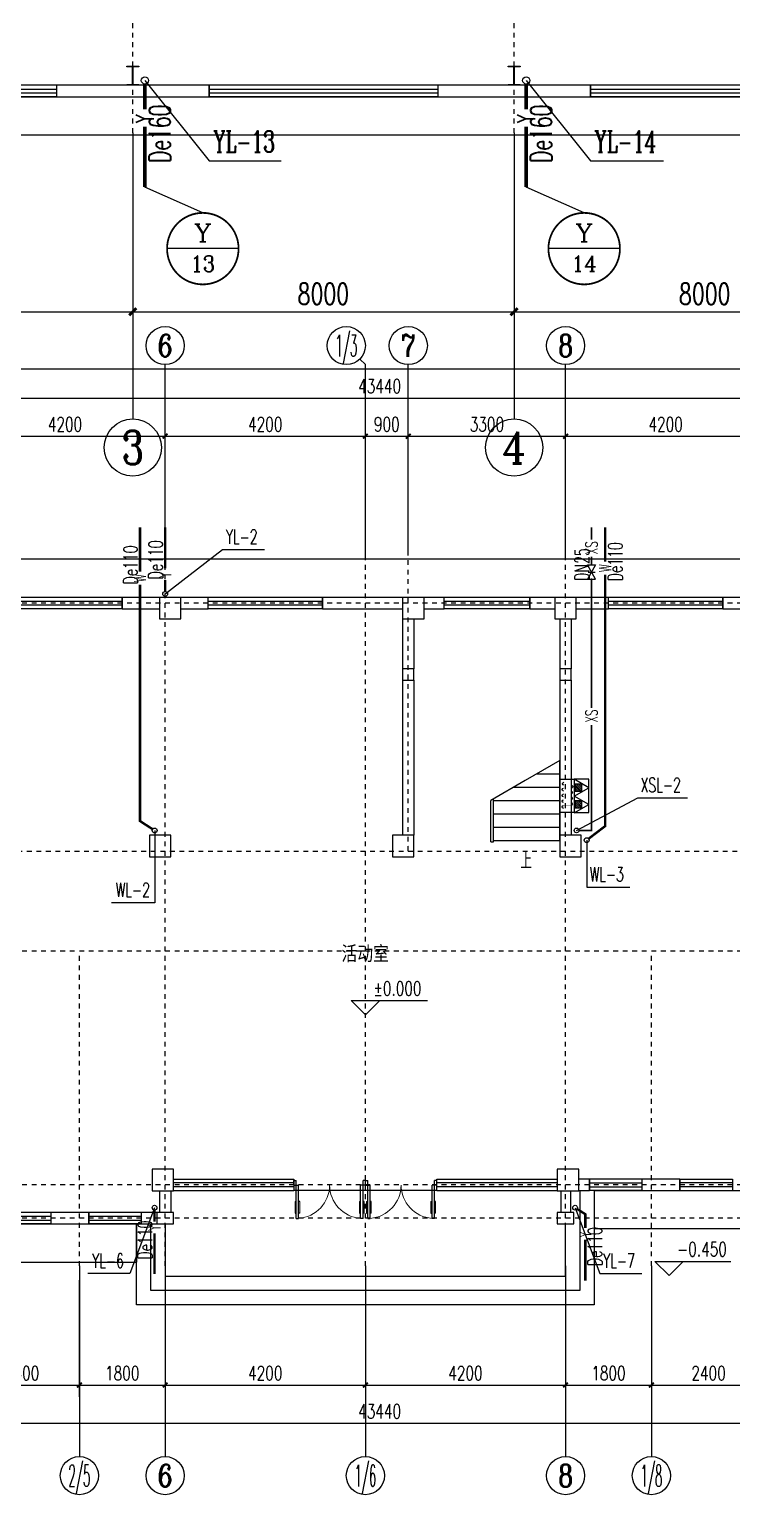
# Model space of a CAD drawing. Header units: millimetres. Extents: x 418357 to 841680, y 53918 to 109839.
# Drawn here: x 418378.69 to 418393.42, y 55085.4 to 55116.13 of the extents above; entities that cross this region are included whole.
import ezdxf
from ezdxf.enums import TextEntityAlignment as Align

# ---------------------------------------------------------------- set-up
doc = ezdxf.new("R2010")
doc.units = ezdxf.units.MM
doc.linetypes.add('DOTE', pattern=[2.42, 2, -0.2, 0.02, -0.2])
for name, color, linetype in [('0 - 梁柱', 3, 'Continuous'), ('AXIS', 171, 'Continuous'), ('AXIS_TEXT', 7, 'Continuous'), ('COLUMN', 9, 'Continuous'), ('DIM_ELEV', 171, 'Continuous'), ('DIM_SYMB', 171, 'Continuous'), ('DIM_污水', 3, 'Continuous'), ('DIM_消防', 3, 'Continuous'), ('DIM_雨水', 3, 'Continuous'), ('DOTE', 8, 'DOTE'), ('GROUND', 150, 'Continuous'), ('JZ__灭火器', 6, 'Continuous'), ('PIPE-污水', 6, 'Continuous'), ('PIPE-消防', 1, 'Continuous'), ('PIPE-雨水', 4, 'Continuous'), ('PUB_TEXT', 7, 'Continuous'), ('S_WALL', 9, 'Continuous'), ('STAIR', 3, 'Continuous'), ('TEXT_污水', 7, 'Continuous'), ('TEXT_消防', 7, 'Continuous'), ('TEXT_雨水', 7, 'Continuous'), ('TWT_TEXT', 7, 'Continuous'), ('VALVE_消防', 7, 'Continuous'), ('VPIPE-污水', 2, 'Continuous'), ('VPIPE-消防', 1, 'Continuous'), ('VPIPE-雨水', 4, 'Continuous'), ('WALL', 9, 'Continuous'), ('WALL-PARAPET', 6, 'Continuous'), ('WINDOW', 8, 'Continuous')]:
    doc.layers.add(name, color=color, linetype=linetype)
doc.styles.add('_TCH_AXIS', font='COMPLEX', dxfattribs={"bigfont": 'GBCBIG'})
doc.styles.add('_TCH_DIM', font='SIMPLEX', dxfattribs={"bigfont": 'GBCBIG'})
doc.styles.add('_TCH_DIM_T3', font='SIMPLEX', dxfattribs={"width": 0.705882, "bigfont": 'GBCBIG'})
doc.styles.add('_TWT_CIRCLE', font='COMPLEX', dxfattribs={"width": 1.1, "height": 3, "bigfont": 'HZTXT'})
doc.styles.add('_TWT_PIPEDN', font='SIMPLEX', dxfattribs={"width": 0.8, "height": 3, "bigfont": 'HZTXT'})
doc.styles.add('_TWT_PIPETEXT', font='COMPLEX', dxfattribs={"width": 0.8, "height": 2.5, "bigfont": 'HZTXT'})
doc.styles.add('_TWT_SERIAL', font='COMPLEX', dxfattribs={"width": 0.8, "height": 3, "bigfont": 'HZTXT'})
doc.styles.add('COMPLEX', font='COMPLEX')
doc.styles.add('宋体', font='', dxfattribs={"width": 0.8})
doc.styles.get('宋体').set_extended_font_data('SimSun')
doc.dimstyles.new('_TCH_ARCH&&100', dxfattribs={"dimtxt": 297.5, "dimasz": 100, "dimexe": 250, "dimexo": 300, "dimgap": 100, "dimtad": 1, "dimdec": 0, "dimzin": 0, "dimdsep": 46, "dimtxsty": '_TCH_DIM_T3', "dimblk": 'ARCHTICK', "dimcen": 0.09, "dimclrt": 7, "dimazin": 2, "dimtfac": 1, "dimtdec": 0, "dimtix": 1, "dimtmove": 2, "dimatfit": 3, "dimfxl": 0, "dimtolj": 1, "dimtzin": 0, "dimarcsym": 0})
doc.dimstyles.new('_TCH_ARCH&&150', dxfattribs={"dimtxt": 446.25, "dimasz": 150, "dimexe": 375, "dimexo": 450, "dimgap": 150, "dimtad": 1, "dimdec": 0, "dimzin": 0, "dimdsep": 46, "dimtxsty": '_TCH_DIM_T3', "dimblk": 'ARCHTICK', "dimcen": 0.09, "dimclrt": 7, "dimazin": 2, "dimtfac": 1, "dimtdec": 0, "dimtix": 1, "dimtmove": 2, "dimatfit": 3, "dimfxl": 0, "dimtolj": 1, "dimtzin": 0, "dimarcsym": 0})

# ---------------------------------------------------------------- blocks, each defined once
blk = doc.blocks.new('消防软管卷盘')
blk.add_lwpolyline([(4963954, 151899), (4963954, 150312), (4964641, 150312), (4964641, 151899)], close=True)
for points, const_width in [([(4964134, 151704), (4964482, 151704)], 1), ([(4964134, 151566), (4964482, 151566)], 1), ([(4964134, 151428), (4964482, 151428)], 1), ([(4964134, 151290), (4964482, 151290)], 1), ([(4964134, 151152), (4964482, 151152)], 1), ([(4964134, 151014), (4964482, 151014)], 0.1), ([(4964134, 150876), (4964482, 150876)], 1), ([(4964134, 150738), (4964482, 150738)], 1), ([(4964150, 150600), (4964499, 150600)], 1), ([(4964150, 150462), (4964499, 150462)], 1)]:
    blk.add_lwpolyline(points, dxfattribs=dict(const_width=const_width))
for centre, start, end in [((4964134, 151636), 90, 270), ((4964134, 151360), 90, 270), ((4964482, 151498), 270, 90), ((4964482, 151222), 270, 90), ((4964134, 151084), 90, 270), ((4964134, 150808), 90, 270), ((4964150, 150532), 90, 270), ((4964482, 150946), 270, 90), ((4964499, 150670), 270, 90)]:
    blk.add_arc(centre, 69, start, end)
blk = doc.blocks.new('手提式干粉灭火器')
h = blk.add_hatch()
h.set_pattern_fill('ANSI31', color=256, scale=225.365854, style=0)
h.set_pattern_definition([(45, (276289.086, 185586.136), (-19.9197154, 19.9197154), [])])
h.paths.add_polyline_path([(72, 158), (-72, 158), (-72, 19), (72, 19)])
for points in [[(0, 303), (-175, 0), (175, 0)], [(-72, 19), (72, 19), (72, 158), (-72, 158)]]:
    blk.add_lwpolyline(points, close=True)
blk = doc.blocks.new('92623')
blk.add_lwpolyline([(8910066, 83014), (8909273, 83014), (8909273, 82670), (8910066, 82670)], close=True)
at = {"xscale": -0.5, "yscale": 0.5, "zscale": 0.5, "rotation": 89.99999999998747}
blk.add_blockref('消防软管卷盘', (8985223, 2565334), dxfattribs=at)
at = {"layer": 'JZ__灭火器', "xscale": 1.141071624, "yscale": 1.141071624, "zscale": 1.141071624, "rotation": 180}
for p in [(8909466, 83014), (8909863, 83014)]:
    blk.add_blockref('手提式干粉灭火器', p, dxfattribs=at)
blk = doc.blocks.new('$TCHSYS$WIN2D')
for p, q in [((-0.5, 0.5), (0.5, 0.5)), ((-0.5, 0.5), (-0.5, -0.5)), ((0.5, 0.5), (0.5, -0.5)), ((0.5, 0.1667), (-0.5, 0.1667)), ((0.5, -0.1667), (-0.5, -0.1667)), ((-0.5, -0.5), (0.5, -0.5))]:
    blk.add_line(p, q)
blk = doc.blocks.new('_FZHK')
at = {"lineweight": -2}
blk.add_lwpolyline([(-0.5, -0.5), (0.5, -0.5), (0.5, 0.5), (-0.5, 0.5)], close=True, dxfattribs=at)
blk = doc.blocks.new('$WINLIB2D$00000001')
at = {"color": 0}
for points in [[(-0.5, 0.5), (-0.5, -0.5)], [(-0.5, 0.5), (0.5, 0.5)], [(0.5, -0.5), (0.5, 0.5)], [(0.5, 0.167), (-0.5, 0.167)], [(0.5, -0.167), (-0.5, -0.167)], [(-0.5, -0.5), (0.5, -0.5)]]:
    blk.add_lwpolyline(points, dxfattribs=at)
blk = doc.blocks.new('$DorLib2D$00000011')
for p, q in [((-0.467, 0.471), (-0.467, -0.062)), ((-0.467, 0.471), (-0.433, 0.471)), ((-0.433, 0.471), (-0.433, 0.004)), ((0.433, 0.471), (0.433, 0.004)), ((0.467, 0.471), (0.433, 0.471)), ((0.467, 0.471), (0.467, -0.062)), ((-0.483, 0.396), (-0.467, 0.396)), ((-0.483, 0.235), (-0.467, 0.235)), ((-0.417, 0.396), (-0.433, 0.396)), ((-0.417, 0.235), (-0.433, 0.235)), ((0.417, 0.396), (0.433, 0.396)), ((0.417, 0.235), (0.433, 0.235)), ((0.483, 0.396), (0.467, 0.396)), ((0.483, 0.235), (0.467, 0.235)), ((-0.5, 0.004), (-0.433, 0.004)), ((-0.5, 0.004), (-0.5, -0.062)), ((0.5, 0.004), (0.433, 0.004)), ((0.5, 0.004), (0.5, -0.062)), ((-0.5, -0.062), (-0.467, -0.062)), ((0.5, -0.062), (0.467, -0.062))]:
    blk.add_line(p, q)
at = {"lineweight": 13}
for p, q in [((-0.483, 0.396), (-0.483, 0.235)), ((-0.417, 0.396), (-0.417, 0.235)), ((0.417, 0.396), (0.417, 0.235)), ((0.483, 0.396), (0.483, 0.235))]:
    blk.add_line(p, q, dxfattribs=at)
for centre, start, end in [((-0.467, 0.004), 0, 85.904), ((0.467, 0.004), 94.096, 180)]:
    blk.add_arc(centre, 0.467, start, end, dxfattribs=at)
blk = doc.blocks.new('_AXISO')
blk.add_circle((0, 0), 0.5)
at = {"layer": 'AXIS_TEXT', "style": 'COMPLEX', "width": 1.041667}
blk.add_attdef('A', text='', height=0.56, dxfattribs=at).set_placement((-0.25, -0.28), (0.25, -0.28), align=Align.FIT)
blk = doc.blocks.new('_ArchTick')
at = {"color": 0, "linetype": 'ByBlock', "const_width": 0.4}
blk.add_lwpolyline([(-0.5, -0.5), (0.5, 0.5)], dxfattribs=at)
blk = doc.blocks.new('*D160')
at = {"layer": 'AXIS', "color": 0, "lineweight": -2}
for p, q in [((429486, 57945), (429486, 54695)), ((472926, 57945), (472926, 54695)), ((429486, 54945), (472926, 54945))]:
    blk.add_line(p, q, dxfattribs=at)
at = {"layer": 'Defpoints', "color": 0, "lineweight": -2}
for p in [(429486, 58245), (472926, 58245), (472926, 54945)]:
    blk.add_point(p, dxfattribs=at)
at = {"layer": 'AXIS', "color": 0, "lineweight": -2, "xscale": 100, "yscale": 100, "zscale": 100, "rotation": 180}
blk.add_blockref('_ArchTick', (429486, 54945), dxfattribs=at)
at = {"layer": 'AXIS', "color": 0, "lineweight": -2, "xscale": 100, "yscale": 100, "zscale": 100}
blk.add_blockref('_ArchTick', (472926, 54945), dxfattribs=at)
at = {"layer": 'AXIS', "color": 7, "insert": (451206, 55194), "char_height": 297.5, "attachment_point": 5, "style": '_TCH_DIM_T3'}
blk.add_mtext('\\A1;43440', dxfattribs=at)
blk = doc.blocks.new('*D166')
at = {"layer": 'AXIS', "color": 0, "lineweight": -2}
for p, q in [((442506, 57945), (442506, 55495)), ((444906, 57945), (444906, 55495)), ((442506, 55745), (444906, 55745))]:
    blk.add_line(p, q, dxfattribs=at)
at = {"layer": 'Defpoints', "color": 0, "lineweight": -2}
for p in [(442506, 58245), (444906, 58245), (444906, 55745)]:
    blk.add_point(p, dxfattribs=at)
at = {"layer": 'AXIS', "color": 0, "lineweight": -2, "xscale": 100, "yscale": 100, "zscale": 100, "rotation": 180}
blk.add_blockref('_ArchTick', (442506, 55745), dxfattribs=at)
at = {"layer": 'AXIS', "color": 0, "lineweight": -2, "xscale": 100, "yscale": 100, "zscale": 100}
blk.add_blockref('_ArchTick', (444906, 55745), dxfattribs=at)
at = {"layer": 'AXIS', "color": 7, "insert": (443706, 55994), "char_height": 297.5, "attachment_point": 5, "style": '_TCH_DIM_T3'}
blk.add_mtext('\\A1;2400', dxfattribs=at)
blk = doc.blocks.new('*D167')
at = {"layer": 'AXIS', "color": 0, "lineweight": -2}
for p, q in [((444906, 57945), (444906, 55495)), ((446706, 57945), (446706, 55495)), ((444906, 55745), (446706, 55745))]:
    blk.add_line(p, q, dxfattribs=at)
at = {"layer": 'Defpoints', "color": 0, "lineweight": -2}
for p in [(444906, 58245), (446706, 58245), (446706, 55745)]:
    blk.add_point(p, dxfattribs=at)
at = {"layer": 'AXIS', "color": 0, "lineweight": -2, "xscale": 100, "yscale": 100, "zscale": 100, "rotation": 180}
blk.add_blockref('_ArchTick', (444906, 55745), dxfattribs=at)
at = {"layer": 'AXIS', "color": 0, "lineweight": -2, "xscale": 100, "yscale": 100, "zscale": 100}
blk.add_blockref('_ArchTick', (446706, 55745), dxfattribs=at)
at = {"layer": 'AXIS', "color": 7, "insert": (445806, 55994), "char_height": 297.5, "attachment_point": 5, "style": '_TCH_DIM_T3'}
blk.add_mtext('\\A1;1800', dxfattribs=at)
blk = doc.blocks.new('*D168')
at = {"layer": 'AXIS', "color": 0, "lineweight": -2}
for p, q in [((446706, 57945), (446706, 55495)), ((450906, 57945), (450906, 55495)), ((446706, 55745), (450906, 55745))]:
    blk.add_line(p, q, dxfattribs=at)
at = {"layer": 'Defpoints', "color": 0, "lineweight": -2}
for p in [(446706, 58245), (450906, 58245), (450906, 55745)]:
    blk.add_point(p, dxfattribs=at)
at = {"layer": 'AXIS', "color": 0, "lineweight": -2, "xscale": 100, "yscale": 100, "zscale": 100, "rotation": 180}
blk.add_blockref('_ArchTick', (446706, 55745), dxfattribs=at)
at = {"layer": 'AXIS', "color": 0, "lineweight": -2, "xscale": 100, "yscale": 100, "zscale": 100}
blk.add_blockref('_ArchTick', (450906, 55745), dxfattribs=at)
at = {"layer": 'AXIS', "color": 7, "insert": (448806, 55994), "char_height": 297.5, "attachment_point": 5, "style": '_TCH_DIM_T3'}
blk.add_mtext('\\A1;4200', dxfattribs=at)
blk = doc.blocks.new('*D169')
at = {"layer": 'AXIS', "color": 0, "lineweight": -2}
for p, q in [((450906, 57945), (450906, 55495)), ((455106, 57945), (455106, 55495)), ((450906, 55745), (455106, 55745))]:
    blk.add_line(p, q, dxfattribs=at)
at = {"layer": 'Defpoints', "color": 0, "lineweight": -2}
for p in [(450906, 58245), (455106, 58245), (455106, 55745)]:
    blk.add_point(p, dxfattribs=at)
at = {"layer": 'AXIS', "color": 0, "lineweight": -2, "xscale": 100, "yscale": 100, "zscale": 100, "rotation": 180}
blk.add_blockref('_ArchTick', (450906, 55745), dxfattribs=at)
at = {"layer": 'AXIS', "color": 0, "lineweight": -2, "xscale": 100, "yscale": 100, "zscale": 100}
blk.add_blockref('_ArchTick', (455106, 55745), dxfattribs=at)
at = {"layer": 'AXIS', "color": 7, "insert": (453006, 55994), "char_height": 297.5, "attachment_point": 5, "style": '_TCH_DIM_T3'}
blk.add_mtext('\\A1;4200', dxfattribs=at)
blk = doc.blocks.new('*D170')
at = {"layer": 'AXIS', "color": 0, "lineweight": -2}
for p, q in [((455106, 57945), (455106, 55495)), ((456906, 57945), (456906, 55495)), ((455106, 55745), (456906, 55745))]:
    blk.add_line(p, q, dxfattribs=at)
at = {"layer": 'Defpoints', "color": 0, "lineweight": -2}
for p in [(455106, 58245), (456906, 58245), (456906, 55745)]:
    blk.add_point(p, dxfattribs=at)
at = {"layer": 'AXIS', "color": 0, "lineweight": -2, "xscale": 100, "yscale": 100, "zscale": 100, "rotation": 180}
blk.add_blockref('_ArchTick', (455106, 55745), dxfattribs=at)
at = {"layer": 'AXIS', "color": 0, "lineweight": -2, "xscale": 100, "yscale": 100, "zscale": 100}
blk.add_blockref('_ArchTick', (456906, 55745), dxfattribs=at)
at = {"layer": 'AXIS', "color": 7, "insert": (456006, 55994), "char_height": 297.5, "attachment_point": 5, "style": '_TCH_DIM_T3'}
blk.add_mtext('\\A1;1800', dxfattribs=at)
blk = doc.blocks.new('*D171')
at = {"layer": 'AXIS', "color": 0, "lineweight": -2}
for p, q in [((456906, 57945), (456906, 55495)), ((459306, 57945), (459306, 55495)), ((456906, 55745), (459306, 55745))]:
    blk.add_line(p, q, dxfattribs=at)
at = {"layer": 'Defpoints', "color": 0, "lineweight": -2}
for p in [(456906, 58245), (459306, 58245), (459306, 55745)]:
    blk.add_point(p, dxfattribs=at)
at = {"layer": 'AXIS', "color": 0, "lineweight": -2, "xscale": 100, "yscale": 100, "zscale": 100, "rotation": 180}
blk.add_blockref('_ArchTick', (456906, 55745), dxfattribs=at)
at = {"layer": 'AXIS', "color": 0, "lineweight": -2, "xscale": 100, "yscale": 100, "zscale": 100}
blk.add_blockref('_ArchTick', (459306, 55745), dxfattribs=at)
at = {"layer": 'AXIS', "color": 7, "insert": (458106, 55994), "char_height": 297.5, "attachment_point": 5, "style": '_TCH_DIM_T3'}
blk.add_mtext('\\A1;2400', dxfattribs=at)
blk = doc.blocks.new('*D177')
at = {"layer": 'AXIS', "color": 0, "lineweight": -2}
for p, q in [((429486, 73445), (429486, 76695)), ((472926, 73445), (472926, 76695)), ((429486, 76445), (472926, 76445))]:
    blk.add_line(p, q, dxfattribs=at)
at = {"layer": 'Defpoints', "color": 0, "lineweight": -2}
for p in [(472926, 76445), (429486, 73145), (472926, 73145)]:
    blk.add_point(p, dxfattribs=at)
at = {"layer": 'AXIS', "color": 0, "lineweight": -2, "xscale": 100, "yscale": 100, "zscale": 100, "rotation": 180}
blk.add_blockref('_ArchTick', (429486, 76445), dxfattribs=at)
at = {"layer": 'AXIS', "color": 0, "lineweight": -2, "xscale": 100, "yscale": 100, "zscale": 100}
blk.add_blockref('_ArchTick', (472926, 76445), dxfattribs=at)
at = {"layer": 'AXIS', "color": 7, "insert": (451206, 76694), "char_height": 297.5, "attachment_point": 5, "style": '_TCH_DIM_T3'}
blk.add_mtext('\\A1;43440', dxfattribs=at)
blk = doc.blocks.new('*D183')
at = {"layer": 'AXIS', "color": 0, "lineweight": -2}
for p, q in [((442506, 73445), (442506, 75895)), ((442506, 75645), (446706, 75645)), ((446706, 73445), (446706, 75895))]:
    blk.add_line(p, q, dxfattribs=at)
at = {"layer": 'Defpoints', "color": 0, "lineweight": -2}
for p in [(446706, 75645), (442506, 73145), (446706, 73145)]:
    blk.add_point(p, dxfattribs=at)
at = {"layer": 'AXIS', "color": 0, "lineweight": -2, "xscale": 100, "yscale": 100, "zscale": 100, "rotation": 180}
blk.add_blockref('_ArchTick', (442506, 75645), dxfattribs=at)
at = {"layer": 'AXIS', "color": 0, "lineweight": -2, "xscale": 100, "yscale": 100, "zscale": 100}
blk.add_blockref('_ArchTick', (446706, 75645), dxfattribs=at)
at = {"layer": 'AXIS', "color": 7, "insert": (444606, 75894), "char_height": 297.5, "attachment_point": 5, "style": '_TCH_DIM_T3'}
blk.add_mtext('\\A1;4200', dxfattribs=at)
blk = doc.blocks.new('*D184')
at = {"layer": 'AXIS', "color": 0, "lineweight": -2}
for p, q in [((446706, 73445), (446706, 75895)), ((446706, 75645), (450906, 75645)), ((450906, 73445), (450906, 75895))]:
    blk.add_line(p, q, dxfattribs=at)
at = {"layer": 'Defpoints', "color": 0, "lineweight": -2}
for p in [(450906, 75645), (446706, 73145), (450906, 73145)]:
    blk.add_point(p, dxfattribs=at)
at = {"layer": 'AXIS', "color": 0, "lineweight": -2, "xscale": 100, "yscale": 100, "zscale": 100, "rotation": 180}
blk.add_blockref('_ArchTick', (446706, 75645), dxfattribs=at)
at = {"layer": 'AXIS', "color": 0, "lineweight": -2, "xscale": 100, "yscale": 100, "zscale": 100}
blk.add_blockref('_ArchTick', (450906, 75645), dxfattribs=at)
at = {"layer": 'AXIS', "color": 7, "insert": (448806, 75894), "char_height": 297.5, "attachment_point": 5, "style": '_TCH_DIM_T3'}
blk.add_mtext('\\A1;4200', dxfattribs=at)
blk = doc.blocks.new('*D185')
at = {"layer": 'AXIS', "color": 0, "lineweight": -2}
for p, q in [((450906, 73445), (450906, 75895)), ((450906, 75645), (451806, 75645)), ((451806, 73445), (451806, 75895))]:
    blk.add_line(p, q, dxfattribs=at)
at = {"layer": 'Defpoints', "color": 0, "lineweight": -2}
for p in [(451806, 75645), (450906, 73145), (451806, 73145)]:
    blk.add_point(p, dxfattribs=at)
at = {"layer": 'AXIS', "color": 0, "lineweight": -2, "xscale": 100, "yscale": 100, "zscale": 100, "rotation": 180}
blk.add_blockref('_ArchTick', (450906, 75645), dxfattribs=at)
at = {"layer": 'AXIS', "color": 0, "lineweight": -2, "xscale": 100, "yscale": 100, "zscale": 100}
blk.add_blockref('_ArchTick', (451806, 75645), dxfattribs=at)
at = {"layer": 'AXIS', "color": 7, "insert": (451356, 75894), "char_height": 297.5, "attachment_point": 5, "style": '_TCH_DIM_T3'}
blk.add_mtext('\\A1;900', dxfattribs=at)
blk = doc.blocks.new('*D186')
at = {"layer": 'AXIS', "color": 0, "lineweight": -2}
for p, q in [((451806, 73445), (451806, 75895)), ((451806, 75645), (455106, 75645)), ((455106, 73445), (455106, 75895))]:
    blk.add_line(p, q, dxfattribs=at)
at = {"layer": 'Defpoints', "color": 0, "lineweight": -2}
for p in [(455106, 75645), (451806, 73145), (455106, 73145)]:
    blk.add_point(p, dxfattribs=at)
at = {"layer": 'AXIS', "color": 0, "lineweight": -2, "xscale": 100, "yscale": 100, "zscale": 100, "rotation": 180}
blk.add_blockref('_ArchTick', (451806, 75645), dxfattribs=at)
at = {"layer": 'AXIS', "color": 0, "lineweight": -2, "xscale": 100, "yscale": 100, "zscale": 100}
blk.add_blockref('_ArchTick', (455106, 75645), dxfattribs=at)
at = {"layer": 'AXIS', "color": 7, "insert": (453456, 75894), "char_height": 297.5, "attachment_point": 5, "style": '_TCH_DIM_T3'}
blk.add_mtext('\\A1;3300', dxfattribs=at)
blk = doc.blocks.new('*D187')
at = {"layer": 'AXIS', "color": 0, "lineweight": -2}
for p, q in [((455106, 73445), (455106, 75895)), ((455106, 75645), (459306, 75645)), ((459306, 73445), (459306, 75895))]:
    blk.add_line(p, q, dxfattribs=at)
at = {"layer": 'Defpoints', "color": 0, "lineweight": -2}
for p in [(459306, 75645), (455106, 73145), (459306, 73145)]:
    blk.add_point(p, dxfattribs=at)
at = {"layer": 'AXIS', "color": 0, "lineweight": -2, "xscale": 100, "yscale": 100, "zscale": 100, "rotation": 180}
blk.add_blockref('_ArchTick', (455106, 75645), dxfattribs=at)
at = {"layer": 'AXIS', "color": 0, "lineweight": -2, "xscale": 100, "yscale": 100, "zscale": 100}
blk.add_blockref('_ArchTick', (459306, 75645), dxfattribs=at)
at = {"layer": 'AXIS', "color": 7, "insert": (457206, 75894), "char_height": 297.5, "attachment_point": 5, "style": '_TCH_DIM_T3'}
blk.add_mtext('\\A1;4200', dxfattribs=at)
blk = doc.blocks.new('$VALVE$00000296')
for points in [[(-125, 72), (-125, -72), (125, 72), (125, -72), (-125, 72)], [(0, 60), (0, -64)]]:
    blk.add_lwpolyline(points)
for p in [(-125, 0), (125, 0)]:
    blk.add_point(p)
blk = doc.blocks.new('A$C670E4FA6')
at = {"layer": '0 - 梁柱'}
h = blk.add_hatch(color=256, dxfattribs=at)
h.paths.add_polyline_path([(125, 0), (0, 0), (0, 12), (120, 12), (120, 200), (125, 200)])
h.paths.add_polyline_path([(250, 0), (125, 0), (125, 200), (130, 200), (130, 12), (250, 12)])
h.paths.add_polyline_path([(250, 388), (130, 388), (130, 200), (125, 200), (125, 400), (250, 400)])
h.paths.add_polyline_path([(125, 200), (120, 200), (120, 388), (0, 388), (0, 400), (125, 400)])
blk.add_lwpolyline([(0, 400), (0, 388), (120, 388), (120, 12), (0, 12), (0, 0), (250, 0), (250, 12), (130, 12), (130, 388), (250, 388), (250, 400)], close=True, dxfattribs=at)
blk = doc.blocks.new('*D250')
at = {"layer": 'AXIS', "color": 0, "lineweight": -2}
for p, q in [((438794, 64147), (438794, 59272)), ((511274, 64147), (511274, 59272)), ((438794, 59647), (511274, 59647))]:
    blk.add_line(p, q, dxfattribs=at)
at = {"layer": 'Defpoints', "color": 0, "lineweight": -2}
for p in [(438794, 64597), (511274, 64597), (511274, 59647)]:
    blk.add_point(p, dxfattribs=at)
at = {"layer": 'AXIS', "color": 0, "lineweight": -2, "xscale": 150, "yscale": 150, "zscale": 150, "rotation": 180}
blk.add_blockref('_ArchTick', (438794, 59647), dxfattribs=at)
at = {"layer": 'AXIS', "color": 0, "lineweight": -2, "xscale": 150, "yscale": 150, "zscale": 150}
blk.add_blockref('_ArchTick', (511274, 59647), dxfattribs=at)
at = {"layer": 'AXIS', "color": 7, "insert": (475034, 60020), "char_height": 446.2, "attachment_point": 5, "style": '_TCH_DIM_T3'}
blk.add_mtext('\\A1;72480', dxfattribs=at)
blk = doc.blocks.new('*D253')
at = {"layer": 'AXIS', "color": 0, "lineweight": -2}
for p, q in [((447034, 64147), (447034, 60472)), ((455034, 64147), (455034, 60472)), ((447034, 60847), (455034, 60847))]:
    blk.add_line(p, q, dxfattribs=at)
at = {"layer": 'Defpoints', "color": 0, "lineweight": -2}
for p in [(447034, 64597), (455034, 64597), (455034, 60847)]:
    blk.add_point(p, dxfattribs=at)
at = {"layer": 'AXIS', "color": 0, "lineweight": -2, "xscale": 150, "yscale": 150, "zscale": 150, "rotation": 180}
blk.add_blockref('_ArchTick', (447034, 60847), dxfattribs=at)
at = {"layer": 'AXIS', "color": 0, "lineweight": -2, "xscale": 150, "yscale": 150, "zscale": 150}
blk.add_blockref('_ArchTick', (455034, 60847), dxfattribs=at)
at = {"layer": 'AXIS', "color": 7, "insert": (451034, 61220), "char_height": 446.2, "attachment_point": 5, "style": '_TCH_DIM_T3'}
blk.add_mtext('\\A1;8000', dxfattribs=at)
blk = doc.blocks.new('*D254')
at = {"layer": 'AXIS', "color": 0, "lineweight": -2}
for p, q in [((455034, 64147), (455034, 60472)), ((463034, 64147), (463034, 60472)), ((455034, 60847), (463034, 60847))]:
    blk.add_line(p, q, dxfattribs=at)
at = {"layer": 'Defpoints', "color": 0, "lineweight": -2}
for p in [(455034, 64597), (463034, 64597), (463034, 60847)]:
    blk.add_point(p, dxfattribs=at)
at = {"layer": 'AXIS', "color": 0, "lineweight": -2, "xscale": 150, "yscale": 150, "zscale": 150, "rotation": 180}
blk.add_blockref('_ArchTick', (455034, 60847), dxfattribs=at)
at = {"layer": 'AXIS', "color": 0, "lineweight": -2, "xscale": 150, "yscale": 150, "zscale": 150}
blk.add_blockref('_ArchTick', (463034, 60847), dxfattribs=at)
at = {"layer": 'AXIS', "color": 7, "insert": (459034, 61220), "char_height": 446.2, "attachment_point": 5, "style": '_TCH_DIM_T3'}
blk.add_mtext('\\A1;8000', dxfattribs=at)
blk = doc.blocks.new('*D255')
at = {"layer": 'AXIS', "color": 0, "lineweight": -2}
for p, q in [((463034, 64147), (463034, 60472)), ((471034, 64147), (471034, 60472)), ((463034, 60847), (471034, 60847))]:
    blk.add_line(p, q, dxfattribs=at)
at = {"layer": 'Defpoints', "color": 0, "lineweight": -2}
for p in [(463034, 64597), (471034, 64597), (471034, 60847)]:
    blk.add_point(p, dxfattribs=at)
at = {"layer": 'AXIS', "color": 0, "lineweight": -2, "xscale": 150, "yscale": 150, "zscale": 150, "rotation": 180}
blk.add_blockref('_ArchTick', (463034, 60847), dxfattribs=at)
at = {"layer": 'AXIS', "color": 0, "lineweight": -2, "xscale": 150, "yscale": 150, "zscale": 150}
blk.add_blockref('_ArchTick', (471034, 60847), dxfattribs=at)
at = {"layer": 'AXIS', "color": 7, "insert": (467034, 61220), "char_height": 446.2, "attachment_point": 5, "style": '_TCH_DIM_T3'}
blk.add_mtext('\\A1;8000', dxfattribs=at)
blk = doc.blocks.new('23253')
at = {"layer": 'PIPE-污水', "linetype": 'Continuous', "lineweight": -2}
for points in [[(446179.2, 67572.4), (446165.7, 67551.4), (446154.2, 67558.7)], [(446179.2, 67572.4), (446154.2, 67572.4), (446154.2, 67558.7)], [(455935.2, 67465.9), (455950.4, 67446), (455960.2, 67453.5)], [(455935.2, 67465.9), (455960.2, 67465.9), (455960.2, 67453.5)]]:
    blk.add_hatch(color=256, dxfattribs=at).paths.add_polyline_path(points)
at = {"layer": 'PIPE-消防', "linetype": 'Continuous', "lineweight": -2}
for points in [[(455650.7, 67375.9), (455650.7, 67358.4), (455668.2, 67358.4)], [(455650.7, 67375.9), (455668.2, 67375.9), (455668.2, 67358.4)]]:
    blk.add_hatch(color=256, dxfattribs=at).paths.add_polyline_path(points)
at = {"layer": 'PIPE-雨水', "linetype": 'Continuous', "lineweight": -2}
for points in [[(455520.7, 59327.4), (455534.2, 59348.5), (455545.7, 59341.1)], [(455520.7, 59327.4), (455545.7, 59327.4), (455545.7, 59341.1)]]:
    blk.add_hatch(color=256, dxfattribs=at).paths.add_polyline_path(points)
at = {"layer": 'AXIS', "lineweight": -2}
for p, q in [((446706.5, 73144.8), (446706.5, 77144.8)), ((450789.3, 77261.9), (450906.5, 77144.8)), ((450906.5, 73144.8), (450906.5, 77144.8)), ((451806.5, 73144.8), (451806.5, 77144.8)), ((455106.5, 73144.8), (455106.5, 77144.8)), ((444906.5, 58244.8), (444906.5, 54244.8)), ((446706.5, 58244.8), (446706.5, 54244.8)), ((450906.5, 58244.8), (450906.5, 54244.8)), ((455106.5, 58244.8), (455106.5, 54244.8)), ((456906.5, 58244.8), (456906.5, 54244.8))]:
    blk.add_line(p, q, dxfattribs=at)
at = {"layer": 'DIM_ELEV', "lineweight": -2}
for p, q in [((450906.5, 63506.6), (450606.5, 63806.6)), ((450606.5, 63806.6), (452206.5, 63806.6)), ((450906.5, 63506.6), (451206.5, 63806.6)), ((457276.2, 58038.9), (456976.2, 58338.9)), ((456976.2, 58338.9), (458576.2, 58338.9)), ((457276.2, 58038.9), (457576.2, 58338.9))]:
    blk.add_line(p, q, dxfattribs=at)
at = {"layer": 'DIM_SYMB', "color": 8}
blk.add_lwpolyline([(454261.5, 67024.8, 0, 0, 0), (454261.5, 67984.8, 80, 0, 0), (454261.5, 68284.8, 0, 0, 0)], format="xyseb", dxfattribs=at)
at = {"layer": 'DIM_污水', "lineweight": -2}
for p, q in [((446486.5, 67374.8), (446486.5, 65860.4)), ((455549.2, 67171.8), (455549.2, 66187.9)), ((455549.2, 66187.9), (456453.8, 66187.9)), ((446486.5, 65860.4), (445582, 65860.4))]:
    blk.add_line(p, q, dxfattribs=at)
at = {"layer": 'DIM_消防', "lineweight": -2}
for p, q in [((455336.2, 67375.9), (456623.2, 68059.9)), ((456623.2, 68059.9), (457664.2, 68059.9))]:
    blk.add_line(p, q, dxfattribs=at)
at = {"layer": 'DIM_雨水', "lineweight": -2}
for p, q in [((446706.5, 72335.8), (447911.5, 73267.3)), ((447911.5, 73267.3), (448791.1, 73267.3)), ((446484.7, 59464.3), (445964, 58082.3)), ((455306.3, 59464.3), (455827, 58082.3)), ((445964, 58082.3), (445084.4, 58082.3)), ((455827, 58082.3), (456706.6, 58082.3))]:
    blk.add_line(p, q, dxfattribs=at)
at = {"layer": 'DOTE'}
for p, q in [((446706.5, 58244.8), (446706.5, 73144.8)), ((450906.5, 58244.8), (450906.5, 73144.8)), ((451806.5, 66944.8), (451806.5, 73144.8)), ((455106.5, 58244.8), (455106.5, 73144.8)), ((473806.5, 72144.8), (428606.5, 72144.8)), ((428606.5, 66944.8), (473806.5, 66944.8)), ((473806.5, 64844.8), (428606.5, 64844.8)), ((444906.5, 58244.8), (444906.5, 64844.8)), ((456906.5, 58244.8), (456906.5, 64844.8)), ((473806.5, 59944.8), (428606.5, 59944.8)), ((473806.5, 59244.8), (428606.5, 59244.8))]:
    blk.add_line(p, q, dxfattribs=at)
at = {"layer": 'GROUND', "color": 8, "lineweight": -2}
for p, q in [((473726.5, 73064.8), (428686.5, 73064.8)), ((446586.5, 72264.8), (438426.5, 72264.8)), ((451686.5, 72264.8), (447036.5, 72264.8)), ((454881.5, 72264.8), (452136.5, 72264.8)), ((463281.5, 72264.8), (455331.5, 72264.8)), ((455706.5, 59824.8), (463281.5, 59824.8)), ((455706.5, 59824.8), (455706.5, 59024.8)), ((434226.5, 59124.8), (446106.5, 59124.8)), ((446106.5, 59124.8), (446106.5, 58324.8)), ((455706.5, 59024.8), (466786.5, 59024.8)), ((428986.5, 58324.8), (446106.5, 58324.8))]:
    blk.add_line(p, q, dxfattribs=at)
at = {"layer": 'PIPE-污水', "linetype": 'Continuous', "lineweight": -2, "const_width": 50}
for points in [[(446179.2, 72800.7), (446179.2, 73729.9)], [(455935.2, 73010.2), (455935.2, 73729.9)], [(446179.2, 67572.4), (446179.2, 72533.1)], [(455935.2, 67465.9), (455935.2, 72742.6)], [(446444.4, 67401.8), (446179.2, 67572.4)], [(455589, 67202.1), (455935.2, 67465.9)]]:
    blk.add_lwpolyline(points, dxfattribs=at)
at = {"layer": 'PIPE-消防', "linetype": 'Continuous', "lineweight": -2, "const_width": 35}
for points in [[(455650.7, 73475.4), (455650.7, 73729.9)], [(455650.7, 72944.9), (455650.7, 73116.4)], [(455650.7, 69946.9), (455650.7, 72644.9)], [(455650.7, 67375.9), (455650.7, 69587.9)], [(455386.2, 67375.9), (455650.7, 67375.9)]]:
    blk.add_lwpolyline(points, dxfattribs=at)
at = {"layer": 'PIPE-雨水', "linetype": 'Continuous', "lineweight": -2, "const_width": 50}
for points in [[(446706.5, 72870.8), (446706.5, 73729.9)], [(446706.5, 72385.8), (446706.5, 72626)], [(446484.7, 59414.3), (446484.7, 59174.1)], [(455348.4, 59437.4), (455520.7, 59327.4)], [(455520.7, 59327.4), (455520.7, 59037.2)], [(446484.7, 58929.3), (446484.7, 58070.2)], [(455520.7, 58792.4), (455520.7, 57933.3)]]:
    blk.add_lwpolyline(points, dxfattribs=at)
at = {"layer": 'STAIR', "color": 8, "lineweight": -2}
for p, q in [((454986.5, 68843.3), (454261.6, 68424.8)), ((454986.5, 67164.8), (454986.5, 68843.3)), ((454504, 68564.8), (454986.5, 68564.8)), ((454261.4, 68424.7), (453536.5, 68006.2)), ((454019, 68284.8), (454986.5, 68284.8)), ((454261.6, 68424.7), (454261.4, 68424.8)), ((454261.4, 68424.8), (454261.4, 68424.7)), ((454261.6, 68424.8), (454261.6, 68424.7)), ((453536.5, 67164.8), (453536.5, 68006.2)), ((453536.5, 67134.8), (453536.5, 68006.2)), ((453596.5, 67134.8), (453596.5, 68040.8)), ((453596.5, 68004.8), (454986.5, 68004.8)), ((453596.5, 67724.8), (454986.5, 67724.8)), ((453596.5, 67444.8), (454986.5, 67444.8)), ((453536.5, 67134.8), (453596.5, 67134.8)), ((453596.5, 67164.8), (454986.5, 67164.8))]:
    blk.add_line(p, q, dxfattribs=at)
at = {"layer": 'STAIR', "color": 8}
for p, q in [((455706.5, 59824.8), (455706.5, 57424.8)), ((446106.5, 57424.8), (446106.5, 59124.8)), ((446106.5, 59124.8), (446706.5, 59124.8)), ((446706.5, 59124.8), (446706.5, 58024.8)), ((455106.5, 58024.8), (455106.5, 59124.8)), ((446706.5, 58024.8), (455106.5, 58024.8)), ((455706.5, 57424.8), (446106.5, 57424.8))]:
    blk.add_line(p, q, dxfattribs=at)
blk.add_lwpolyline([(455406.5, 59824.8), (455406.5, 57724.8), (446406.5, 57724.8), (446406.5, 59124.8)], dxfattribs=at)
at = {"layer": 'VPIPE-污水', "linetype": 'Continuous', "lineweight": -2}
for centre in [(446486.5, 67374.8), (455549.2, 67171.8)]:
    blk.add_circle(centre, 50, dxfattribs=at)
at = {"layer": 'VPIPE-消防', "linetype": 'Continuous', "lineweight": -2}
blk.add_circle((455336.2, 67375.9), 50, dxfattribs=at)
at = {"layer": 'VPIPE-雨水', "linetype": 'Continuous', "lineweight": -2}
for centre in [(446706.5, 72335.8), (446484.7, 59464.3), (455306.3, 59464.3)]:
    blk.add_circle(centre, 50, dxfattribs=at)
at = {"layer": 'WALL', "lineweight": -2}
for p, q in [((446586.5, 72264.8), (445806.5, 72264.8)), ((445806.5, 72264.8), (445806.5, 72024.8)), ((447606.5, 72264.8), (447036.5, 72264.8)), ((447606.5, 72024.8), (447606.5, 72264.8)), ((451686.5, 72264.8), (450006.5, 72264.8)), ((450006.5, 72264.8), (450006.5, 72024.8)), ((452556.5, 72264.8), (452136.5, 72264.8)), ((452556.5, 72024.8), (452556.5, 72264.8)), ((454881.5, 72264.8), (454356.5, 72264.8)), ((454356.5, 72264.8), (454356.5, 72024.8)), ((456006.5, 72264.8), (455331.5, 72264.8)), ((456006.5, 72024.8), (456006.5, 72264.8)), ((460206.5, 72264.8), (458406.5, 72264.8)), ((458406.5, 72264.8), (458406.5, 72024.8)), ((445806.5, 72024.8), (446586.5, 72024.8)), ((447036.5, 72024.8), (447606.5, 72024.8)), ((450006.5, 72024.8), (451686.5, 72024.8)), ((452136.5, 72024.8), (452556.5, 72024.8)), ((454356.5, 72024.8), (454881.5, 72024.8)), ((455331.5, 72024.8), (456006.5, 72024.8)), ((458406.5, 72024.8), (460206.5, 72024.8)), ((451686.5, 71814.8), (451686.5, 70764.8)), ((451926.5, 71814.8), (451926.5, 70764.8)), ((454986.5, 71814.8), (454986.5, 70764.8)), ((455226.5, 71814.8), (455226.5, 70764.8)), ((451686.5, 70524.8), (451686.5, 67274.8)), ((451926.5, 70524.8), (451926.5, 67274.8)), ((454986.5, 70524.8), (454986.5, 67274.8)), ((455226.5, 70524.8), (455226.5, 67274.8)), ((451806.5, 67192.4), (451806.5, 67192.4)), ((451806.5, 67068.6), (451806.5, 67068.6)), ((451806.5, 66944.8), (451806.5, 66944.8)), ((455606.5, 60064.8), (455381.5, 60064.8)), ((455606.5, 59824.8), (455606.5, 60064.8)), ((457506.5, 60064.8), (456706.5, 60064.8)), ((456706.5, 60064.8), (456706.5, 59824.8)), ((457506.5, 59824.8), (457506.5, 60064.8)), ((446586.5, 59819.8), (446586.5, 59364.8)), ((446826.5, 59819.8), (446826.5, 59364.8)), ((455006.5, 59819.8), (455006.5, 59364.8)), ((455206.5, 59819.8), (455206.5, 59364.8)), ((455381.5, 59824.8), (455606.5, 59824.8)), ((456706.5, 59824.8), (457506.5, 59824.8)), ((445106.5, 59364.8), (444306.5, 59364.8)), ((444306.5, 59364.8), (444306.5, 59124.8)), ((445106.5, 59124.8), (445106.5, 59364.8)), ((446531.5, 59364.8), (446206.5, 59364.8)), ((446206.5, 59364.8), (446206.5, 59124.8)), ((444306.5, 59124.8), (445106.5, 59124.8)), ((446206.5, 59124.8), (446531.5, 59124.8))]:
    blk.add_line(p, q, dxfattribs=at)
at = {"layer": 'WINDOW', "lineweight": -2}
for p, q in [((450906.5, 59824.8), (449406.5, 59824.8)), ((452406.5, 59824.8), (450906.5, 59824.8))]:
    blk.add_line(p, q, dxfattribs=at)
at = {"xscale": 0.882, "yscale": 0.882, "zscale": 0.882, "rotation": 90}
blk.add_blockref('92623', (528507.5, -7790226.8), dxfattribs=at)
at = {"layer": 'AXIS'}
ref = blk.add_blockref('_AXISO', (446706.5, 77544.8), dxfattribs=dict(at, xscale=800, yscale=800, zscale=800))
ref.add_attrib('A', '6', dxfattribs={"layer": 'AXIS_TEXT', "height": 465.9, "style": '_TCH_AXIS'}).set_placement((446551.2, 77311.8), (446861.8, 77311.8), align=Align.FIT)
ref = blk.add_blockref('_AXISO', (450506.5, 77544.8), dxfattribs=dict(at, xscale=800, yscale=800, zscale=800))
ref.add_attrib('A', '1/3', dxfattribs={"layer": 'AXIS_TEXT', "height": 452.55, "style": '_TCH_AXIS', "width": 0.411765}).set_placement((450280.2, 77318.5), (450732.8, 77318.5), align=Align.FIT)
ref = blk.add_blockref('_AXISO', (451806.5, 77544.8), dxfattribs=dict(at, xscale=800, yscale=800, zscale=800))
ref.add_attrib('A', '7', dxfattribs={"layer": 'AXIS_TEXT', "height": 465.9, "style": '_TCH_AXIS'}).set_placement((451651.2, 77311.8), (451961.8, 77311.8), align=Align.FIT)
ref = blk.add_blockref('_AXISO', (455106.5, 77544.8), dxfattribs=dict(at, xscale=800, yscale=800, zscale=800))
ref.add_attrib('A', '8', dxfattribs={"layer": 'AXIS_TEXT', "height": 465.9, "style": '_TCH_AXIS'}).set_placement((454951.2, 77311.8), (455261.8, 77311.8), align=Align.FIT)
ref = blk.add_blockref('_AXISO', (444906.5, 53844.8), dxfattribs=dict(at, xscale=800, yscale=800, zscale=800))
ref.add_attrib('A', '2/5', dxfattribs={"layer": 'AXIS_TEXT', "height": 452.55, "style": '_TCH_AXIS', "width": 0.375}).set_placement((444680.2, 53618.5), (445132.8, 53618.5), align=Align.FIT)
ref = blk.add_blockref('_AXISO', (446706.5, 53844.8), dxfattribs=dict(at, xscale=800, yscale=800, zscale=800))
ref.add_attrib('A', '6', dxfattribs={"layer": 'AXIS_TEXT', "height": 465.9, "style": '_TCH_AXIS'}).set_placement((446551.2, 53611.8), (446861.8, 53611.8), align=Align.FIT)
ref = blk.add_blockref('_AXISO', (450906.5, 53844.8), dxfattribs=dict(at, xscale=800, yscale=800, zscale=800))
ref.add_attrib('A', '1/6', dxfattribs={"layer": 'AXIS_TEXT', "height": 452.55, "style": '_TCH_AXIS', "width": 0.411765}).set_placement((450680.2, 53618.5), (451132.8, 53618.5), align=Align.FIT)
ref = blk.add_blockref('_AXISO', (455106.5, 53844.8), dxfattribs=dict(at, xscale=800, yscale=800, zscale=800))
ref.add_attrib('A', '8', dxfattribs={"layer": 'AXIS_TEXT', "height": 465.9, "style": '_TCH_AXIS'}).set_placement((454951.2, 53611.8), (455261.8, 53611.8), align=Align.FIT)
ref = blk.add_blockref('_AXISO', (456906.5, 53844.8), dxfattribs=dict(at, xscale=800, yscale=800, zscale=800))
ref.add_attrib('A', '1/8', dxfattribs={"layer": 'AXIS_TEXT', "height": 452.55, "style": '_TCH_AXIS', "width": 0.411765}).set_placement((456680.2, 53618.5), (457132.8, 53618.5), align=Align.FIT)
at = {"layer": 'COLUMN'}
for p, xscale, yscale, zscale, rotation in [((446811.5, 72039.8), 450, 450, 450, 180), ((451911.5, 72039.8), 450, 450, 450, 180), ((455106.5, 72039.8), 450, 450, 450, 180), ((451806.5, 70644.8), 240, 240, 240, 180), ((455106.5, 70644.8), 240, 240, 240, 180), ((446601.5, 67049.8), 450, 450, 450, 180), ((451701.5, 67049.8), 450, 450, 450, 270), ((455211.5, 67049.8), 450, 450, 450, 180), ((446656.5, 60044.8), 450, 450, 450, 180), ((455156.5, 60044.8), 450, 450, 450, 180), ((446706.5, 59244.8), 350, 240, 240, 180), ((455106.5, 59244.8), 350, 240, 240, 180)]:
    blk.add_blockref('_FZHK', p, dxfattribs=dict(at, xscale=xscale, yscale=yscale, zscale=zscale, rotation=rotation))
at = {"layer": 'VALVE_消防', "lineweight": -2, "xscale": 1.2, "yscale": 1.2, "zscale": 1.2, "rotation": 90}
blk.add_blockref('$VALVE$00000296', (455650.7, 72794.9), dxfattribs=at)
at = {"layer": 'WINDOW', "yscale": -240}
for p, xscale, zscale, rotation in [((444606.5, 72144.8), -2400, -2400, 4.168816632087861e-12), ((448806.5, 72144.8), -2400, -2400, 1.307864041439329e-12), ((453456.5, 72144.8), -1800, -1800, 3.031866641518658e-12), ((457206.5, 72144.8), -2400, -2400, 359.999999999998), ((456156.5, 59944.8), 1100, 1100, 180), ((458056.5, 59944.8), -1100, -1100, 180), ((443756.5, 59244.8), 1100, 1100, 180.0000000000018), ((445656.5, 59244.8), 1100, 1100, 180.0000000000018)]:
    blk.add_blockref('$TCHSYS$WIN2D', p, dxfattribs=dict(at, xscale=xscale, zscale=zscale, rotation=rotation))
at = {"layer": 'WINDOW', "lineweight": -2, "rotation": 179.9999999999996}
for name, p, xscale, yscale, zscale in [('$WINLIB2D$00000001', (448144, 59944.8), -2525.000019381754, 240, -2525.000019381754), ('$DorLib2D$00000011', (450156.5, 59944.8), -1500, 1500, -1500), ('$DorLib2D$00000011', (451656.5, 59944.8), 1500, 1500, 1500), ('$WINLIB2D$00000001', (453669, 59944.8), -2524.99999999837, 240, -2524.99999999837)]:
    blk.add_blockref(name, p, dxfattribs=dict(at, xscale=xscale, yscale=yscale, zscale=zscale))
at = {"layer": 'PUB_TEXT', "color": 8, "lineweight": -2, "style": '_TCH_DIM'}
blk.add_text('上', height=337.6, dxfattribs=at).set_placement((454157.2, 66569.8))
at = {"layer": 'PUB_TEXT', "lineweight": -2}
for s, height, style, width, p in [('活动室', 303.8, '宋体', 0.8, (450405.6, 64644.8)), ('%%P0.000', 297.5, '_TCH_DIM', 0.705882, (451076.5, 63911.6)), ('-0.450', 297.5, '_TCH_DIM', 0.705882, (457446.2, 58443.9))]:
    blk.add_text(s, height=height, dxfattribs=dict(at, style=style, width=width)).set_placement(p)
at = {"layer": 'TEXT_污水', "linetype": 'Continuous', "lineweight": -2, "style": '_TWT_PIPEDN', "width": 0.64}
for p in [(446129.2, 72537.8), (456297.7, 72605.3)]:
    blk.add_text('De110', height=300, rotation=90, dxfattribs=at).set_placement(p)
at = {"layer": 'TEXT_污水', "lineweight": -2, "style": '_TWT_PIPETEXT', "width": 0.64}
for p in [(456060.2, 72792.6), (446304.2, 72583.1)]:
    blk.add_text('W', height=250, rotation=90, dxfattribs=at).set_placement(p)
at = {"layer": 'TEXT_消防', "linetype": 'Continuous', "lineweight": -2, "style": '_TWT_PIPEDN', "width": 0.64}
blk.add_text('DN25', height=300, rotation=90, dxfattribs=at).set_placement((455600.7, 72612.9))
at = {"layer": 'TEXT_消防', "lineweight": -2, "style": '_TWT_PIPETEXT', "width": 0.64}
for p in [(455775.7, 73166.4), (455775.7, 69637.9)]:
    blk.add_text('XS', height=250, rotation=90, dxfattribs=at).set_placement(p)
at = {"layer": 'TEXT_雨水', "linetype": 'Continuous', "lineweight": -2, "style": '_TWT_PIPEDN', "width": 0.64}
for p in [(446656.5, 72644.3), (446434.7, 58378.7), (455870.7, 58241.8)]:
    blk.add_text('De110', height=300, rotation=90, dxfattribs=at).set_placement(p)
at = {"layer": 'TEXT_雨水', "lineweight": -2, "style": '_TWT_PIPETEXT', "width": 0.64}
for p in [(446831.5, 72676), (446609.7, 58979.3), (455645.7, 58842.4)]:
    blk.add_text('Y', height=250, rotation=90, dxfattribs=at).set_placement(p)
at = {"layer": 'TWT_TEXT', "lineweight": -2, "style": '_TWT_SERIAL', "width": 0.64}
for s, p in [('YL-2', (447978.8, 73387.3)), ('XSL-2', (456678.2, 68179.9)), ('WL-3', (455614, 66307.9)), ('WL-2', (445672, 65980.4)), ('YL-6', (445174.4, 58202.3)), ('YL-7', (455894.3, 58202.3))]:
    blk.add_text(s, height=300, dxfattribs=at).set_placement(p)
at = {"layer": 'AXIS'}
for p1, p2, distance, picture, middle in [((429486.5, 73144.8), (472926.5, 73144.8), 3300, '*D177', (451206.5, 76693.5)), ((442506.5, 73144.8), (446706.5, 73144.8), 2500, '*D183', (444606.5, 75893.5)), ((446706.5, 73144.8), (450906.5, 73144.8), 2500, '*D184', (448806.5, 75893.5)), ((450906.5, 73144.8), (451806.5, 73144.8), 2500, '*D185', (451356.5, 75893.5)), ((451806.5, 73144.8), (455106.5, 73144.8), 2500, '*D186', (453456.5, 75893.5)), ((455106.5, 73144.8), (459306.5, 73144.8), 2500, '*D187', (457206.5, 75893.5)), ((429486.5, 58244.8), (472926.5, 58244.8), -3300, '*D160', (451206.5, 55193.5)), ((442506.5, 58244.8), (444906.5, 58244.8), -2500, '*D166', (443706.5, 55993.5)), ((444906.5, 58244.8), (446706.5, 58244.8), -2500, '*D167', (445806.5, 55993.5)), ((446706.5, 58244.8), (450906.5, 58244.8), -2500, '*D168', (448806.5, 55993.5)), ((450906.5, 58244.8), (455106.5, 58244.8), -2500, '*D169', (453006.5, 55993.5)), ((455106.5, 58244.8), (456906.5, 58244.8), -2500, '*D170', (456006.5, 55993.5)), ((456906.5, 58244.8), (459306.5, 58244.8), -2500, '*D171', (458106.5, 55993.5))]:
    dim = blk.add_aligned_dim(p1=p1, p2=p2, distance=distance, dimstyle='_TCH_ARCH&&100', dxfattribs=at)
    dim.commit()
    dim.dimension.update_dxf_attribs({"geometry": picture, "text_midpoint": middle})
blk = doc.blocks.new('1325346')
at = {"layer": 'AXIS', "lineweight": -2}
for p, q in [((455034.4, 64597.2), (455034.4, 58597.2)), ((463034.4, 64597.2), (463034.4, 58597.2))]:
    blk.add_line(p, q, dxfattribs=at)
at = {"layer": 'DIM_消防', "lineweight": -2}
for p, q in [((457254.6, 62169.8), (455754.6, 62169.8)), ((465254.6, 62169.8), (463754.6, 62169.8))]:
    blk.add_line(p, q, dxfattribs=at)
at = {"layer": 'DIM_消防', "lineweight": -2, "const_width": 37.5}
for points in [[(457254.6, 62169.8, 1), (455754.6, 62169.8, 1)], [(465254.6, 62169.8, 1), (463754.6, 62169.8, 1)]]:
    blk.add_lwpolyline(points, format="xyb", close=True, dxfattribs=at)
at = {"layer": 'DIM_雨水', "lineweight": -2}
for p, q in [((455289.1, 65697.3), (456635.3, 64012.6)), ((463289.1, 65697.3), (464635.3, 64012.6)), ((456635.3, 64012.6), (458144.8, 64012.6)), ((464635.3, 64012.6), (466170.7, 64012.6))]:
    blk.add_line(p, q, dxfattribs=at)
at = {"layer": 'DOTE'}
for p, q in [((455034.4, 64597.2), (455034.4, 108597.2)), ((463034.4, 64597.2), (463034.4, 108597.2)), ((512034.4, 65597.2), (438034.4, 65597.2))]:
    blk.add_line(p, q, dxfattribs=at)
at = {"layer": 'GROUND', "color": 8, "lineweight": -2}
for p, q in [((438794.4, 65357.2), (511274.4, 65357.2)), ((437994.4, 64557.2), (512074.4, 64557.2))]:
    blk.add_line(p, q, dxfattribs=at)
at = {"layer": 'PIPE-雨水', "linetype": 'Continuous', "lineweight": -2, "ltscale": 1.5, "const_width": 75}
for points in [[(455289.1, 65622.3), (455289.1, 65094.4)], [(463289.1, 65622.3), (463289.1, 65094.4)], [(455289.1, 64727.2), (455289.1, 63460.5)], [(463289.1, 64727.2), (463289.1, 63460.5)]]:
    blk.add_lwpolyline(points, dxfattribs=at)
at = {"layer": 'S_WALL', "color": 3}
for p, q in [((456504.6, 62919.8), (455289.1, 63460.5)), ((464504.6, 62919.8), (463289.1, 63460.5))]:
    blk.add_line(p, q, dxfattribs=at)
at = {"layer": 'VPIPE-雨水', "linetype": 'Continuous', "lineweight": -2}
for centre in [(455289.1, 65697.3), (463289.1, 65697.3)]:
    blk.add_circle(centre, 75, dxfattribs=at)
at = {"layer": 'WALL-PARAPET', "lineweight": -2}
for p, q in [((456634.4, 65597.2), (453434.4, 65597.2)), ((453434.4, 65597.2), (453434.4, 65357.2)), ((456634.4, 65357.2), (456634.4, 65597.2)), ((464634.4, 65597.2), (461434.4, 65597.2)), ((461434.4, 65597.2), (461434.4, 65357.2)), ((464634.4, 65357.2), (464634.4, 65597.2)), ((453434.4, 65357.2), (456634.4, 65357.2)), ((461434.4, 65357.2), (464634.4, 65357.2))]:
    blk.add_line(p, q, dxfattribs=at)
at = {"layer": '0 - 梁柱', "xscale": -1}
for p in [(455159.4, 65597.2), (463159.4, 65597.2)]:
    blk.add_blockref('A$C670E4FA6', p, dxfattribs=at)
at = {"layer": 'AXIS'}
ref = blk.add_blockref('_AXISO', (455034.4, 57997.2), dxfattribs=dict(at, xscale=1200, yscale=1200, zscale=1200))
ref.add_attrib('A', '3', dxfattribs={"layer": 'AXIS_TEXT', "height": 698.9, "style": '_TCH_AXIS'}).set_placement((454801.4, 57647.7), (455267.4, 57647.7), align=Align.FIT)
ref = blk.add_blockref('_AXISO', (463034.4, 57997.2), dxfattribs=dict(at, xscale=1200, yscale=1200, zscale=1200))
ref.add_attrib('A', '4', dxfattribs={"layer": 'AXIS_TEXT', "height": 668.2, "style": '_TCH_AXIS'}).set_placement((462779.9, 57663.1), (463288.9, 57663.1), align=Align.FIT)
at = {"layer": 'WINDOW', "xscale": 4800, "yscale": -240, "zscale": 4800, "rotation": 179.9999999999999}
for p in [(451034.4, 65477.2), (459034.4, 65477.2), (467034.4, 65477.2)]:
    blk.add_blockref('$TCHSYS$WIN2D', p, dxfattribs=at)
at = {"layer": 'DIM_消防', "color": 7, "lineweight": -2, "style": '_TWT_CIRCLE'}
for s, height, p, p2 in [('Y', 372.7, (456319.1, 62311.4), (456690.1, 62311.4)), ('Y', 372.7, (464319.1, 62311.4), (464690.1, 62311.4)), ('13', 336.64, (456248.9, 61685.8), (456760.3, 61685.8)), ('14', 329.14, (464237.4, 61692), (464771.8, 61692))]:
    blk.add_text(s, height=height, dxfattribs=at).set_placement(p, p2, align=Align.FIT)
at = {"layer": 'TEXT_雨水', "lineweight": -2, "style": '_TWT_PIPETEXT', "width": 0.64}
for p in [(455476.6, 64802.2), (463476.6, 64802.2)]:
    blk.add_text('Y', height=375, rotation=90, dxfattribs=at).set_placement(p)
at = {"layer": 'TEXT_雨水', "linetype": 'Continuous', "lineweight": -2, "style": '_TWT_PIPEDN', "width": 0.64}
for p in [(455827.6, 63968.6), (463827.6, 63968.6)]:
    blk.add_text('De160', height=450, rotation=90, dxfattribs=at).set_placement(p)
at = {"layer": 'TWT_TEXT', "lineweight": -2, "style": '_TWT_SERIAL', "width": 0.64}
for s, p in [('YL-13', (456720.7, 64192.6)), ('YL-14', (464719.1, 64192.6))]:
    blk.add_text(s, height=450, dxfattribs=at).set_placement(p)
at = {"layer": 'AXIS'}
for p1, p2, distance, picture, middle in [((438794.4, 64597.2), (511274.4, 64597.2), -4950, '*D250', (475034.4, 60020.3)), ((447034.4, 64597.2), (455034.4, 64597.2), -3750, '*D253', (451034.4, 61220.3)), ((455034.4, 64597.2), (463034.4, 64597.2), -3750, '*D254', (459034.4, 61220.3)), ((463034.4, 64597.2), (471034.4, 64597.2), -3750, '*D255', (467034.4, 61220.3))]:
    dim = blk.add_aligned_dim(p1=p1, p2=p2, distance=distance, dimstyle='_TCH_ARCH&&150', dxfattribs=at)
    dim.commit()
    dim.dimension.update_dxf_attribs({"geometry": picture, "text_midpoint": middle})

msp = doc.modelspace()

# ---------------------------------------------------------------- block references
at = {"layer": 'Defpoints', "lineweight": -2, "xscale": 0.001, "yscale": 0.001, "zscale": 0.001}
for name, p in [('1325346', (417925.824, 55049.363)), ('23253', (417934.832, 55031.955))]:
    msp.add_blockref(name, p, dxfattribs=at)

doc.saveas('drawing.dxf')
